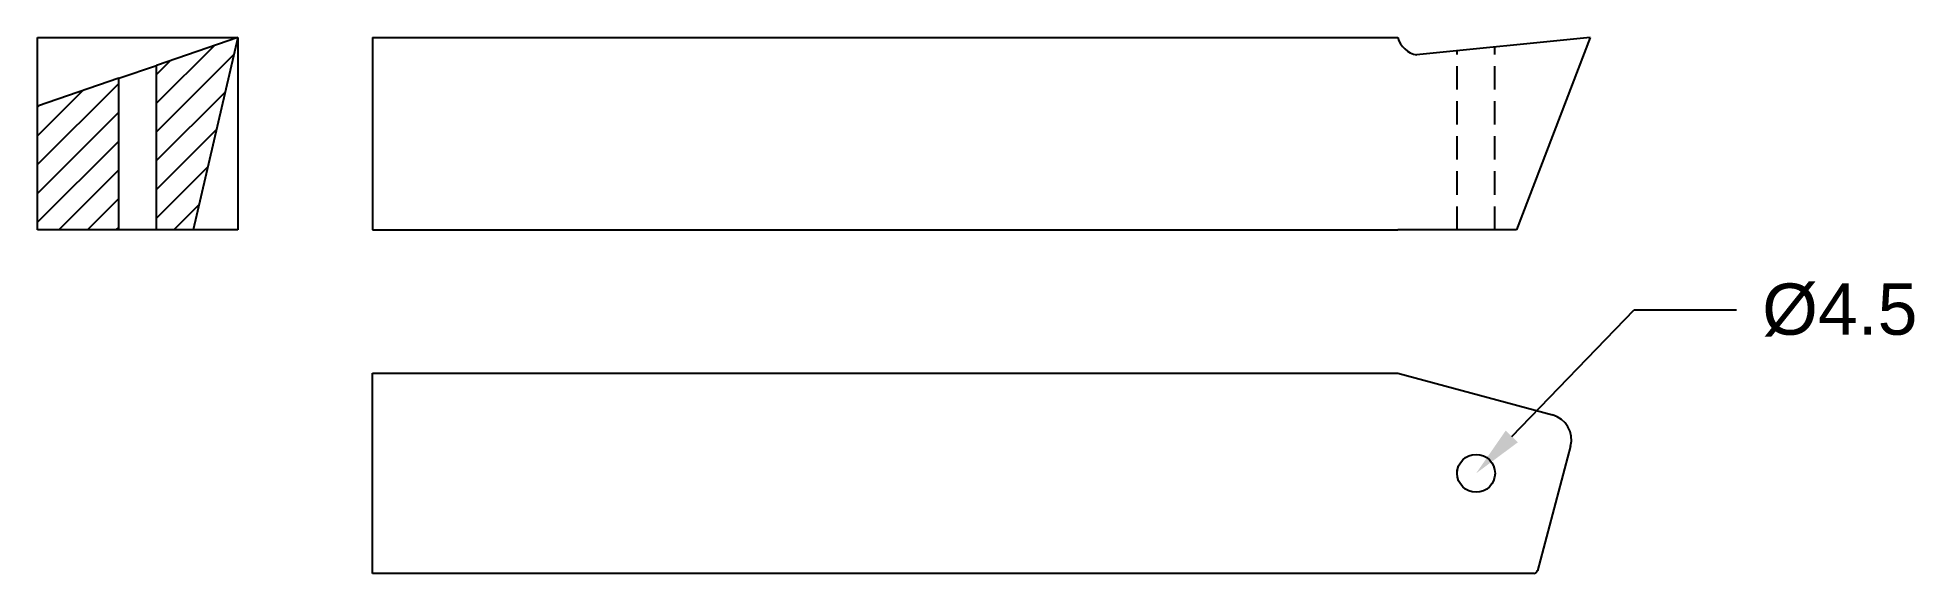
# Model space of a CAD drawing. Header units: millimetres. Extents: x -288 to 733, y 1130 to 1421.
import ezdxf
from ezdxf import colors
from ezdxf.entities.mleader import LeaderData, LeaderLine
from ezdxf.math import Vec2, Vec3

# ---------------------------------------------------------------- set-up
doc = ezdxf.new("R2010")
doc.units = ezdxf.units.MM
doc.linetypes.add('DASHED', pattern=[19.05, 12.7, -6.35])
doc.linetypes.add('DASHED2', pattern=[9.525, 6.35, -3.175])
doc.layers.add('Layer2', color=7, linetype='DASHED2')
doc.styles.get("Standard").update_dxf_attribs({"font": 'arial.ttf'})

msp = doc.modelspace()

# ---------------------------------------------------------------- hatches: boundary and pattern name
h = msp.add_hatch()
h.set_pattern_fill('ANSI31', color=256, scale=3.482693)
h.set_pattern_definition([(45, (-15619.349, -12525.642), (-7.818868, 7.818868), [])])
h.paths.add_polyline_path([(-243.4, 1316.5), (-243.4, 1398.8), (-287.5, 1383.6), (-287.5, 1316.5)])
h.paths.add_polyline_path([(-222.8, 1405.8), (-222.8, 1316.5), (-203, 1316.5), (-178.6, 1421)])

# ---------------------------------------------------------------- linework, layer by layer
for p, q in [((-287.5, 1316.5), (-287.5, 1421)), ((-287.5, 1421), (-178.6, 1421)), ((-178.6, 1421), (-222.8, 1405.8)), ((-178.6, 1421), (-203, 1316.5)), ((-178.6, 1421), (-178.6, 1316.5)), ((-105.4, 1421), (451.8, 1421)), ((-105.4, 1421), (-105.4, 1316.5)), ((556.3, 1421), (462, 1411.5)), ((556.3, 1421), (516.2, 1316.5)), ((-243.4, 1398.8), (-287.5, 1383.6)), ((-243.4, 1398.8), (-222.8, 1405.8)), ((-243.4, 1316.5), (-243.4, 1398.8)), ((-222.8, 1316.5), (-222.8, 1405.8)), ((-178.6, 1316.5), (-287.5, 1316.5)), ((-222.8, 1316.5), (-243.4, 1316.5)), ((-105.4, 1316.5), (451.8, 1316.5)), ((516.2, 1316.5), (451.8, 1316.5)), ((-105.4, 1238.6), (451.8, 1238.6)), ((-105.4, 1129.7), (-105.4, 1238.6)), ((451.8, 1238.6), (535.8, 1215.9)), ((545.7, 1198.9), (527.6, 1131.2)), ((484, 1184.1), (484, 1186)), ((484.1, 1186), (484, 1186)), ((525.6, 1129.7), (-105.4, 1129.7))]:
    msp.add_line(p, q)
msp.add_circle((494.3, 1184.1), 10.3)
for centre, radius, start, end in [((464.3, 1424.2), 12.9, 194.3763, 259.906), ((532.2, 1202.4), 13.9, 345.0562, 74.8845), ((525.6, 1131.8), 2.09, 270, 345.0562)]:
    msp.add_arc(centre, radius, start, end)
at = {"layer": 'Layer2', "linetype": 'DASHED'}
for p, q in [((484, 1316.5), (484, 1413.7)), ((504.5, 1316.5), (504.5, 1415.7)), ((484, 1184.1), (484, 1186))]:
    msp.add_line(p, q, dxfattribs=at)

# ---------------------------------------------------------------- leaders
ml = msp.add_multileader_mtext('Standard')
ml.set_content('%%C4.5', color=256)
ml.set_leader_properties()
ml.build(insert=Vec2(0, 0))
ml.multileader.update_dxf_attribs({"arrow_head_size": 27.9})
ctx = ml.context
ctx.base_point, ctx.char_height, ctx.arrow_head_size, ctx.landing_gap_size, ctx.plane_origin = Vec3(635.9, 1272.9), 27.86, 27.9, 13.9, Vec3(494.3, 1184.1)
notes = []
notes.append((ctx, [(0, (1, 1, 0), (580.2, 1272.9), (1, 0), 55.7, [(0, [(494.3, 1184.1)], 0, [])])]))
ctx.mtext.insert, ctx.mtext.flow_direction = Vec3(649.8, 1287.3), 5
for ctx, leaders in notes:
    for number, flags, end, landing, length, lines in leaders:
        leader = LeaderData()
        leader.index, (leader.has_last_leader_line, leader.has_dogleg_vector, leader.attachment_direction) = number, flags
        leader.last_leader_point, leader.dogleg_vector, leader.dogleg_length = Vec3(end), Vec3(landing), length
        for number, points, colour, breaks in lines:
            line = LeaderLine()
            line.index, line.vertices, line.color, line.breaks = number, Vec3.list(points), colors.encode_raw_color(colour), breaks
            leader.lines.append(line)
        ctx.leaders.append(leader)

doc.saveas('drawing.dxf')
